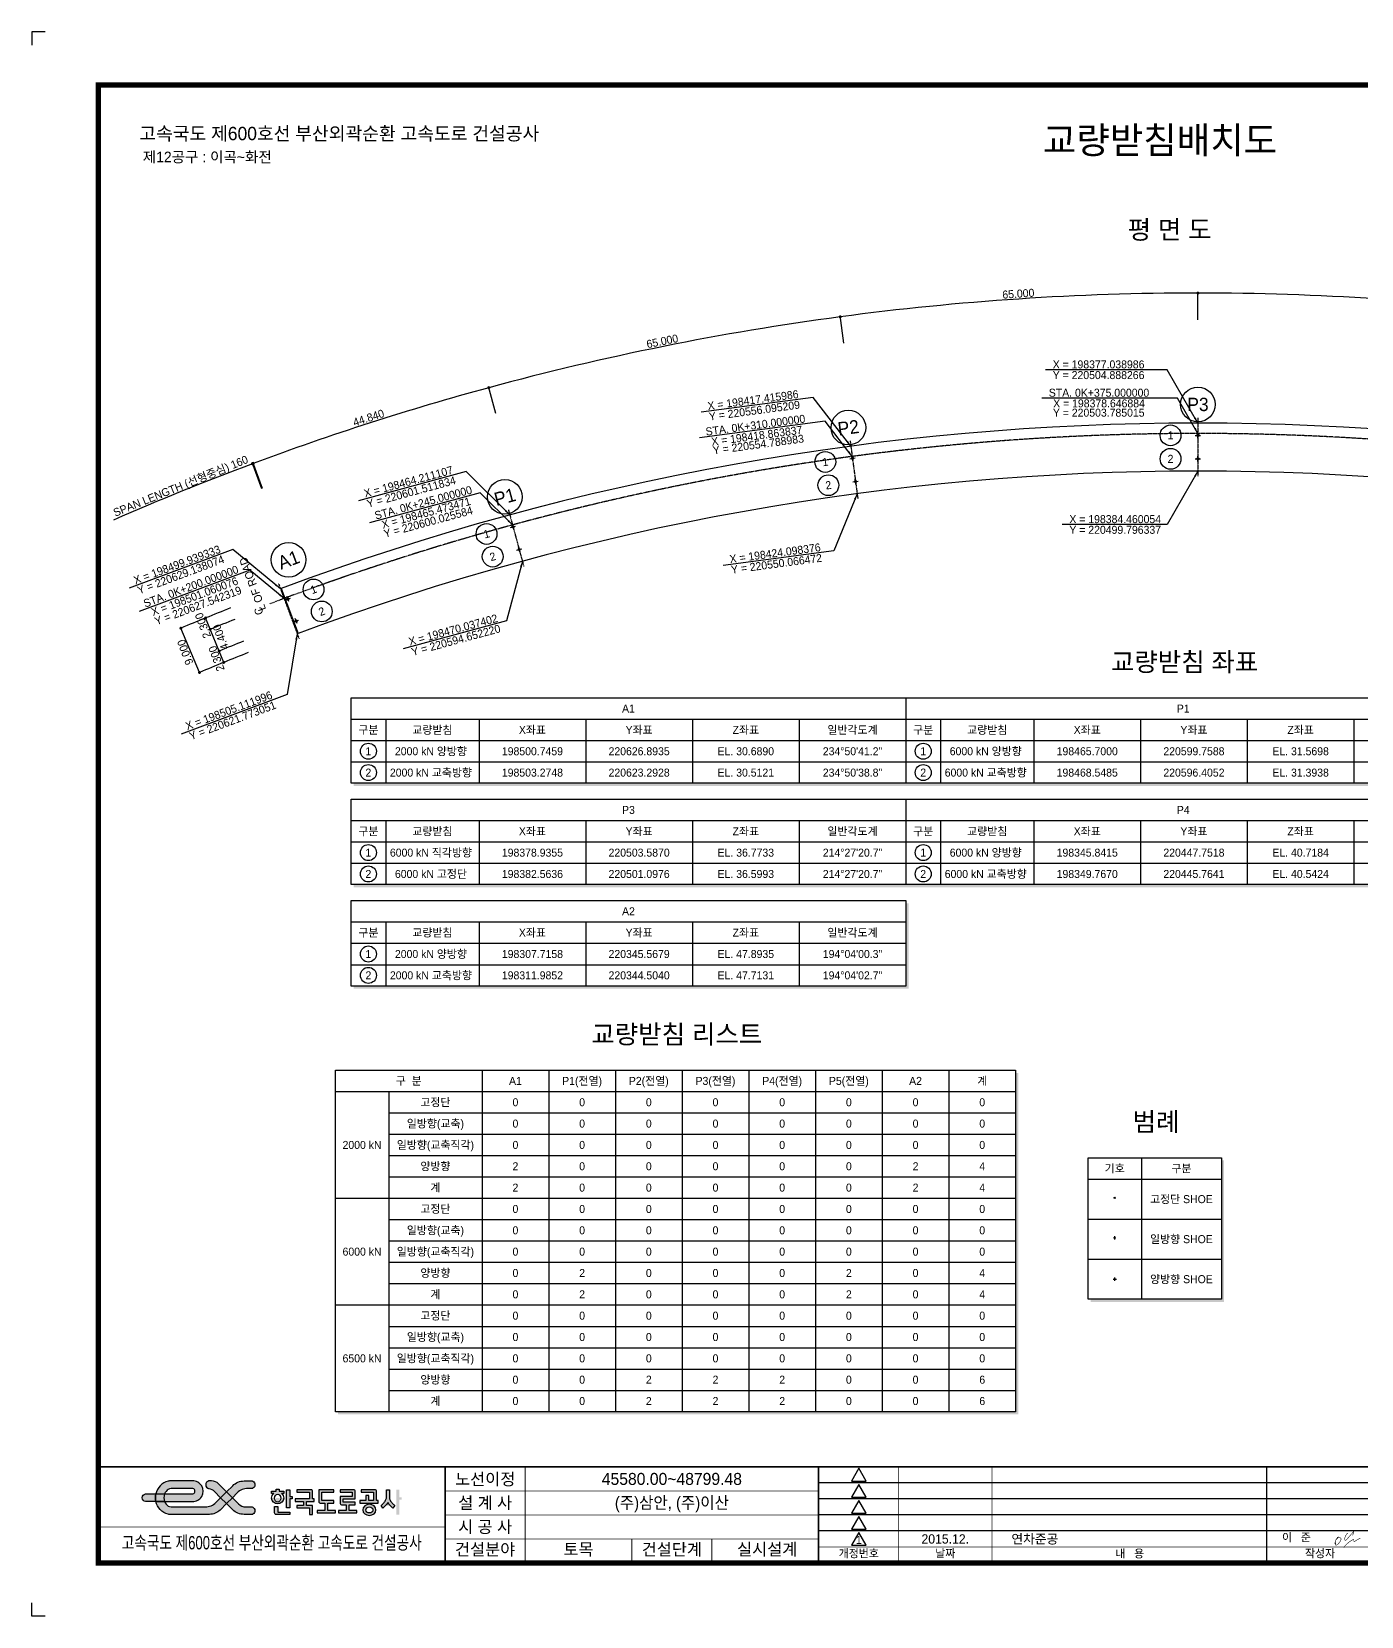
# Model space of a CAD drawing. Header units: feet. Extents: x 0 to 510288, y 0 to 371336.
# Drawn here: x 89788 to 339026, y 74336 to 371336 of the extents above; entities that cross this region are included whole.
import ezdxf
from ezdxf.enums import TextEntityAlignment as Align

# ---------------------------------------------------------------- set-up
doc = ezdxf.new("R2010")
doc.units = ezdxf.units.FT
doc.header["$LTSCALE"] = 100
doc.header["$MEASUREMENT"] = 0
for name, pattern in [('A-CENTR01', [2, 1.25, -0.25, 0.25, -0.25]), ('A-DASHD01', [0.75, 0.5, -0.25]), ('CENTER', [2, 1.25, -0.25, 0.25, -0.25])]:
    doc.linetypes.add(name, pattern=pattern)
doc.layers.get('0').update_dxf_attribs({"linetype": 'CONTINUOUS'})
for name, color, linetype in [('CS-CNTL', 1, 'A-CENTR01'), ('CS-CONC-MAJR', 4, 'CONTINUOUS'), ('CS-DIML', 1, 'CONTINUOUS'), ('CS-DIMT', 3, 'CONTINUOUS'), ('CS-LEAL', 1, 'CONTINUOUS'), ('CS-LEAT', 3, 'CONTINUOUS'), ('CS-SYMB', 3, 'CONTINUOUS'), ('CS-TABL-LIN1', 4, 'CONTINUOUS'), ('CS-TABL-LIN2', 1, 'CONTINUOUS'), ('CS-TABL-TEX1', 6, 'CONTINUOUS'), ('CS-TABL-TEX2', 3, 'CONTINUOUS'), ('CX-BORD-LIN1', 4, 'CONTINUOUS'), ('CX-BORD-LIN2', 3, 'CONTINUOUS'), ('CX-BORD-TEX2', 7, 'CONTINUOUS'), ('CX-BORD-TEX3', 6, 'CONTINUOUS'), ('CX-MISC', 2, 'CONTINUOUS'), ('CZ-LIN3', 1, 'CONTINUOUS'), ('CZ-TEX1', 6, 'CONTINUOUS'), ('CZ-TEX2', 3, 'CONTINUOUS')]:
    doc.layers.add(name, color=color, linetype=linetype)
doc.styles.add('A_STANDARD', font='')
doc.styles.add('TB_TEXT', font='')
doc.styles.add('TB_WBTXT', font='')
doc.styles.add('TB_WMTXT', font='')
doc.styles.get('A_STANDARD').set_extended_font_data('Dotum')
doc.styles.get('TB_TEXT').set_extended_font_data('Dotum')
doc.styles.get('TB_WBTXT').set_extended_font_data('Dotum')
doc.styles.get('TB_WMTXT').set_extended_font_data('Dotum')

# ---------------------------------------------------------------- blocks, each defined once
blk = doc.blocks.new('CXGLOGO-EX흑백')
h = blk.add_hatch(color=256)
h.paths.add_polyline_path([(12.63, 2.93), (13.94, 2.93, 0.130785), (14.2, 3, 0.568608), (14.23, 5.18, 0.139223), (13.96, 5.26), (11.43, 5.26, 0.198912), (7.89, 3.79), (5.96, 1.87), (7.79, 0.04), (9.3, 1.55, -0.198912)])
h.paths.add_polyline_path([(5.96, -1.79), (4.13, 0.04), (2.64, -1.46, -0.198912), (-0.68, -2.83), (-11.36, -2.83, -0.149968), (-12.24, -2.56, -0.149163), (-13.39, -1.14), (-16.1, -1.14, 0.278403), (-12.27, -5.13, 0.065939), (-11.87, -5.18), (0.62, -5.18, 0.198912), (3.94, -3.81)])
h.paths.add_polyline_path([(-16.1, 1.21), (-19.37, 1.21, 0.888889), (-19.37, -1.14), (-16.1, -1.14, -0.111111)])
h.paths.add_polyline_path([(-11.36, 2.91), (-4.68, 2.91, -0.057559), (-4.56, 2.9, -0.792918), (-4.56, 1.23, -0.057559), (-4.68, 1.21), (-13.39, 1.21, 0.193915), (-13.39, -1.14), (-4.74, -1.14, 1.071754), (-4.74, 5.26), (-11.87, 5.26, 0.065939), (-12.27, 5.21, 0.278403), (-16.1, 1.21), (-13.39, 1.21, -0.149163), (-12.24, 2.64, -0.149968)])
h = blk.add_hatch(color=256)
h.paths.add_polyline_path([(3.49, 4.34, 0.198912), (1.27, 5.26), (0.48, 5.26, 0.833808), (0.38, 2.93, -0.177326), (2.18, 1.99), (4.13, 0.04), (5.96, 1.87)])
h.paths.add_polyline_path([(9.74, -1.92), (7.79, 0.04), (5.96, -1.79), (7.89, -3.71, 0.198912), (11.43, -5.18), (13.94, -5.18, 0.129219), (14.2, -5.12, 0.604319), (14.13, -2.89, 0.11379), (13.9, -2.83), (11.96, -2.83, -0.198912)])
h = blk.add_hatch(color=256)
h.paths.add_polyline_path([(5.96, 1.87), (4.13, 0.04), (5.96, -1.79), (7.79, 0.04)])
h.paths.add_polyline_path([(-13.39, 1.21), (-16.1, 1.21, 0.111111), (-16.1, -1.14), (-13.39, -1.14, -0.193915)])
h = blk.add_hatch(color=256)
edge = h.paths.add_edge_path()
edge.add_line((55.91, 2.5), (56.86, 2.5))
edge.add_line((56.86, 2.5), (56.86, 0.09))
edge.add_arc((58.53, 0.09), 1.68, 180, 195.4084)
edge.add_arc((58.47, 0.08), 1.62, 195.4084, 211.407)
edge.add_arc((62.73, 2.67), 6.6, 211.407, 220.8846)
edge.add_arc((62.66, 2.61), 6.51, 220.8846, 230.4986)
edge.add_line((58.52, -2.41), (57.95, -3.23))
edge.add_arc((62.64, 2.48), 7.39, 221.3708, 230.5683, ccw=False)
edge.add_arc((62.86, 2.67), 7.69, 212.5284, 221.3728, ccw=False)
edge.add_arc((49.9, 2.67), 7.69, 318.6272, 327.4716, ccw=False)
edge.add_arc((50.12, 2.48), 7.39, 309.4317, 318.6292, ccw=False)
edge.add_line((54.82, -3.23), (54.24, -2.41))
edge.add_arc((50.17, 2.55), 6.42, 309.4355, 319.1813)
edge.add_arc((49.96, 2.73), 6.69, 319.1787, 328.5297)
edge.add_arc((54.29, 0.07), 1.61, 328.5765, 344.6082)
edge.add_arc((54.23, 0.09), 1.67, 344.5729, 360.0187)
edge.add_line((55.91, 0.09), (55.91, 2.5))
edge = h.paths.add_edge_path()
edge.add_arc((22.07, -0.1), 1.77, 0.3447, 51.8065, ccw=False)
edge.add_arc((21.99, -0.04), 1.86, 268.639, 358.4888, ccw=False)
edge.add_arc((21.9, -0.04), 1.86, 181.4953, 271.3769, ccw=False)
edge.add_arc((21.82, -0.1), 1.77, 128.1945, 179.6543, ccw=False)
edge.add_line((20.72, 1.3), (20.04, 1.3))
edge.add_line((20.04, 1.3), (20.04, 2.11))
edge.add_line((20.04, 2.11), (21.47, 2.11))
edge.add_line((21.47, 2.11), (21.47, 2.75))
edge.add_line((21.47, 2.75), (22.42, 2.75))
edge.add_line((22.42, 2.75), (22.42, 2.11))
edge.add_line((22.42, 2.11), (23.84, 2.11))
edge.add_line((23.84, 2.11), (23.84, 1.3))
edge.add_line((23.84, 1.3), (23.17, 1.3))
h.paths.add_polyline_path([(60.66, 0.17), (60.66, -0.6), (59.94, -0.6), (59.94, -5.25), (58.99, -5.25), (58.99, 2.5), (59.94, 2.5), (59.94, 0.17)])
edge = h.paths.add_edge_path()
edge.add_line((48.07, 2.5), (48.07, 1.72))
edge.add_line((48.07, 1.72), (51.87, 1.72))
edge.add_line((51.87, 1.72), (51.87, -0.86))
edge.add_line((51.87, -0.86), (50.44, -0.86))
edge.add_line((50.44, -0.86), (50.44, 0.69))
edge.add_line((50.44, 0.69), (49.49, 0.69))
edge.add_line((49.49, 0.69), (49.49, -0.86))
edge.add_line((49.49, -0.86), (47.59, -0.86))
edge.add_line((47.59, -0.86), (47.59, -1.63))
edge.add_line((47.59, -1.63), (53.29, -1.63))
edge.add_line((53.29, -1.63), (53.29, -0.86))
edge.add_line((53.29, -0.86), (52.82, -0.86))
edge.add_line((52.82, -0.86), (52.82, 1.98))
edge.add_arc((52.27, 1.98), 0.549, 360, 400.6008)
edge.add_arc((52.34, 2.04), 0.455, 40.6008, 89.6611)
edge.add_line((52.34, 2.5), (48.07, 2.5))
edge = h.paths.add_edge_path()
edge.add_line((41.42, 2.5), (41.42, 1.72))
edge.add_line((41.42, 1.72), (45.22, 1.72))
edge.add_line((45.22, 1.72), (45.22, 0.43))
edge.add_line((45.22, 0.43), (41.42, 0.43))
edge.add_line((41.42, 0.43), (41.42, -1.63))
edge.add_arc((41.97, -1.63), 0.549, 180, 220.6008)
edge.add_arc((41.9, -1.7), 0.455, 220.6008, 269.6611)
edge.add_line((41.89, -2.15), (43.32, -2.15))
edge.add_line((43.32, -2.15), (43.32, -3.96))
edge.add_line((43.32, -3.96), (40.94, -3.96))
edge.add_line((40.94, -3.96), (40.94, -4.73))
edge.add_line((40.94, -4.73), (46.64, -4.73))
edge.add_line((46.64, -4.73), (46.64, -3.96))
edge.add_line((46.64, -3.96), (44.27, -3.96))
edge.add_line((44.27, -3.96), (44.27, -2.15))
edge.add_line((44.27, -2.15), (46.17, -2.15))
edge.add_line((46.17, -2.15), (46.17, -1.38))
edge.add_line((46.17, -1.38), (42.37, -1.38))
edge.add_line((42.37, -1.38), (42.37, -0.34))
edge.add_line((42.37, -0.34), (46.17, -0.34))
edge.add_line((46.17, -0.34), (46.17, 1.98))
edge.add_arc((45.62, 1.98), 0.549, 360, 400.6008)
edge.add_arc((45.69, 2.04), 0.455, 40.6008, 89.6611)
edge.add_line((45.69, 2.5), (41.42, 2.5))
edge = h.paths.add_edge_path()
edge.add_line((39.52, 2.5), (34.77, 2.5))
edge.add_line((34.77, 2.5), (34.77, -1.12))
edge.add_arc((35.32, -1.12), 0.549, 180, 220.6008)
edge.add_arc((35.25, -1.18), 0.455, 220.6008, 269.6611)
edge.add_line((35.24, -1.63), (36.67, -1.63))
edge.add_line((36.67, -1.63), (36.67, -3.96))
edge.add_line((36.67, -3.96), (34.29, -3.96))
edge.add_line((34.29, -3.96), (34.29, -4.73))
edge.add_line((34.29, -4.73), (39.99, -4.73))
edge.add_line((39.99, -4.73), (39.99, -3.96))
edge.add_line((39.99, -3.96), (37.62, -3.96))
edge.add_line((37.62, -3.96), (37.62, -1.63))
edge.add_line((37.62, -1.63), (39.52, -1.63))
edge.add_line((39.52, -1.63), (39.52, -0.86))
edge.add_line((39.52, -0.86), (35.72, -0.86))
edge.add_line((35.72, -0.86), (35.72, 1.72))
edge.add_line((35.72, 1.72), (39.52, 1.72))
edge.add_line((39.52, 1.72), (39.52, 2.5))
edge = h.paths.add_edge_path()
edge.add_line((31.92, -5.25), (32.87, -5.25))
edge.add_line((32.87, -5.25), (32.87, -2.41))
edge.add_line((32.87, -2.41), (30.97, -2.41))
edge.add_line((30.97, -2.41), (30.97, -1.12))
edge.add_line((30.97, -1.12), (33.34, -1.12))
edge.add_line((33.34, -1.12), (33.34, -0.34))
edge.add_line((33.34, -0.34), (32.87, -0.34))
edge.add_line((32.87, -0.34), (32.87, 1.98))
edge.add_arc((32.32, 1.98), 0.549, 360, 400.6008)
edge.add_arc((32.39, 2.04), 0.455, 40.6008, 89.6611)
edge.add_line((32.39, 2.5), (27.88, 2.5))
edge.add_line((27.88, 2.5), (27.88, 1.72))
edge.add_line((27.88, 1.72), (31.92, 1.72))
edge.add_line((31.92, 1.72), (31.92, -0.34))
edge.add_line((31.92, -0.34), (27.41, -0.34))
edge.add_line((27.41, -0.34), (27.41, -1.12))
edge.add_line((27.41, -1.12), (30.02, -1.12))
edge.add_line((30.02, -1.12), (30.02, -2.41))
edge.add_line((30.02, -2.41), (27.88, -2.41))
edge.add_line((27.88, -2.41), (27.88, -3.18))
edge.add_line((27.88, -3.18), (31.92, -3.18))
edge.add_line((31.92, -3.18), (31.92, -5.25))
edge = h.paths.add_edge_path()
edge.add_line((25.74, -5.25), (21.47, -5.25))
edge.add_arc((21.47, -4.8), 0.449, 220.2619, 270, ccw=False)
edge.add_arc((21.55, -4.73), 0.558, 180.3389, 220.2619, ccw=False)
edge.add_arc((195.56, -3.7), 174.57, 179.6611, 180.3389, ccw=False)
edge.add_line((20.99, -2.67), (21.94, -2.67))
edge.add_line((21.94, -2.67), (21.94, -4.47))
edge.add_line((21.94, -4.47), (25.74, -4.47))
edge.add_line((25.74, -4.47), (25.74, -5.25))
edge = h.paths.add_edge_path(flags=16)
edge.add_ellipse((50.6, -3.77), major_axis=(-1.11, 0), ratio=0.86651, start_angle=0, end_angle=360)
edge = h.paths.add_edge_path()
edge.add_ellipse((50.6, -3.77), major_axis=(2.06, 0), ratio=0.842916, start_angle=0, end_angle=360, ccw=False)
h.paths.add_polyline_path([(26.46, 0.43), (26.46, -0.34), (25.74, -0.34), (25.74, -3.18), (24.67, -3.18), (24.67, 2.5), (25.74, 2.5), (25.74, 0.43)])
edge = h.paths.add_edge_path(flags=16)
edge.add_ellipse((21.94, -0.09), major_axis=(0, 1.22), ratio=0.776497, start_angle=0, end_angle=360, ccw=False)
for points in [[(-11.36, 2.91, 0.149968), (-12.24, 2.64, 0.149163), (-13.39, 1.21, 0.193915), (-13.39, -1.14), (-4.74, -1.14, 1.071754), (-4.74, 5.26), (-11.87, 5.26, 0.065939), (-12.27, 5.21, 0.278403), (-16.1, 1.21), (-13.39, 1.21), (-4.68, 1.21, 0.057559), (-4.56, 1.23, 0.792918), (-4.56, 2.9, 0.057559), (-4.68, 2.91), (-11.36, 2.91)], [(0.38, 2.93, -0.177326), (2.18, 1.99), (4.13, 0.04), (5.96, 1.87), (3.49, 4.34, 0.198912), (1.27, 5.26), (0.48, 5.26, 0.87142), (0.48, 2.91)], [(23.17, 1.3, -0.228396), (23.84, -0.09, -0.413446), (21.94, -1.89, -0.413609), (20.04, -0.09, -0.228387), (20.72, 1.3), (20.04, 1.3), (20.04, 2.11), (21.47, 2.11), (21.47, 2.75), (22.42, 2.75), (22.42, 2.11), (23.84, 2.11), (23.84, 1.3), (23.17, 1.3)], [(31.92, -5.25), (32.87, -5.25), (32.87, -2.41), (30.97, -2.41), (30.97, -1.12), (33.34, -1.12), (33.34, -0.34), (32.87, -0.34), (32.87, 1.98, 0.179031), (32.74, 2.34, 0.217397), (32.39, 2.5), (27.88, 2.5), (27.88, 1.72), (31.92, 1.72), (31.92, -0.34), (27.41, -0.34), (27.41, -1.12), (30.02, -1.12), (30.02, -2.41), (27.88, -2.41), (27.88, -3.18), (31.92, -3.18), (31.92, -5.25)], [(39.52, 2.5), (34.77, 2.5), (34.77, -1.12, 0.179031), (34.9, -1.48, 0.217397), (35.24, -1.63), (36.67, -1.63), (36.67, -3.96), (34.29, -3.96), (34.29, -4.73), (39.99, -4.73), (39.99, -3.96), (37.62, -3.96), (37.62, -1.63), (39.52, -1.63), (39.52, -0.86), (35.72, -0.86), (35.72, 1.72), (39.52, 1.72), (39.52, 2.5)], [(41.42, 2.5), (41.42, 1.72), (45.22, 1.72), (45.22, 0.43), (41.42, 0.43), (41.42, -1.63, 0.179031), (41.55, -1.99, 0.217397), (41.89, -2.15), (43.32, -2.15), (43.32, -3.96), (40.94, -3.96), (40.94, -4.73), (46.64, -4.73), (46.64, -3.96), (44.27, -3.96), (44.27, -2.15), (46.17, -2.15), (46.17, -1.38), (42.37, -1.38), (42.37, -0.34), (46.17, -0.34), (46.17, 1.98, 0.179031), (46.04, 2.34, 0.217397), (45.69, 2.5), (41.42, 2.5)], [(48.07, 2.5), (48.07, 1.72), (51.87, 1.72), (51.87, -0.86), (50.44, -0.86), (50.44, 0.69), (49.49, 0.69), (49.49, -0.86), (47.59, -0.86), (47.59, -1.63), (53.29, -1.63), (53.29, -0.86), (52.82, -0.86), (52.82, 1.98, 0.179031), (52.69, 2.34, 0.217397), (52.34, 2.5), (48.07, 2.5)], [(55.91, 2.5), (56.86, 2.5), (56.86, 0.09, 0.067333), (56.92, -0.35, 0.069921), (57.09, -0.77, 0.041378), (57.74, -1.65, 0.041974), (58.52, -2.41), (57.95, -3.23, -0.040153), (57.09, -2.41, -0.03861), (56.38, -1.46, -0.03861), (55.67, -2.41, -0.040153), (54.82, -3.23), (54.24, -2.41, 0.042549), (55.02, -1.65, 0.040824), (55.67, -0.77, 0.070066), (55.85, -0.35, 0.067497), (55.91, 0.09), (55.91, 2.5)], [(25.74, -5.25), (21.47, -5.25, -0.220496), (21.13, -5.09, -0.175981), (20.99, -4.73, -0.002958), (20.99, -2.67), (21.94, -2.67), (21.94, -4.47), (25.74, -4.47), (25.74, -5.25)]]:
    blk.add_lwpolyline(points, format="xyb")
for points in [[(14.2, 3, -0.130785), (13.94, 2.93), (12.63, 2.93, 0.198912), (9.3, 1.55), (7.79, 0.04), (5.96, 1.87), (7.89, 3.79, -0.198912), (11.43, 5.26), (13.96, 5.26, -0.139223), (14.23, 5.18, -0.568608)], [(-19.37, -1.14, -0.888889), (-19.37, 1.21), (-16.1, 1.21, 0.111111), (-16.1, -1.14)], [(-16.1, 1.21), (-13.39, 1.21, 0.193915), (-13.39, -1.14), (-16.1, -1.14, -0.111111)], [(5.96, -1.79), (3.94, -3.81, -0.198912), (0.62, -5.18), (-11.87, -5.18, -0.065939), (-12.27, -5.13, -0.278403), (-16.1, -1.14), (-13.39, -1.14, 0.149163), (-12.24, -2.56, 0.149968), (-11.36, -2.83), (-0.68, -2.83, 0.198912), (2.64, -1.46), (4.13, 0.04)], [(7.79, 0.04), (9.74, -1.92, 0.198912), (11.96, -2.83), (13.9, -2.83, -0.11379), (14.13, -2.89, -0.604319), (14.2, -5.12, -0.129219), (13.94, -5.18), (11.43, -5.18, -0.198912), (7.89, -3.71), (5.96, -1.79)]]:
    blk.add_lwpolyline(points, format="xyb", close=True)
blk.add_lwpolyline([(5.96, 1.87), (7.79, 0.04), (5.96, -1.79), (4.13, 0.04), (5.96, 1.87)])
blk.add_lwpolyline([(26.46, 0.43), (26.46, -0.34), (25.74, -0.34), (25.74, -3.18), (24.67, -3.18), (24.67, 2.5), (25.74, 2.5), (25.74, 0.43)], close=True)
at = {"extrusion": (0, 0, -1)}
blk.add_ellipse((21.94, -0.09), major_axis=(0, 1.22), ratio=0.776497, start_param=3.141593, end_param=9.424778, dxfattribs=at)
blk.add_ellipse((50.6, -3.77), major_axis=(2.06, 0), ratio=0.842916, dxfattribs=at)
blk.add_ellipse((50.6, -3.77), major_axis=(-1.11, 0), ratio=0.86651)
blk = doc.blocks.new('CXBLKA1-KHCA')
at = {"layer": 'CX-BORD-LIN1', "const_width": 2}
blk.add_lwpolyline([(796, 0), (0, 0), (0, 554), (796, 554)], close=True, dxfattribs=at)
at = {"layer": 'CX-BORD-LIN1'}
for points, const_width in [([(796, 36), (0, 36)], 0.6), ([(130, 0), (130, 36)], 0.6), ([(160, 0), (160, 36)], 0.3), ([(270, 0), (270, 36)], 0.6), ([(300, 0), (300, 36)], 0.3), ([(335, 0), (335, 36)], 0.3), ([(558, 6), (270, 6)], 0.2)]:
    blk.add_lwpolyline(points, dxfattribs=dict(at, const_width=const_width))
blk.add_lwpolyline([(438, 0), (438, 36)], dxfattribs=at)
for points in [[(285.08, 35.47), (282.34, 30.71), (287.83, 30.71)], [(285.08, 29.47), (282.34, 24.71), (287.83, 24.71)], [(285.08, 23.47), (282.34, 18.71), (287.83, 18.71)], [(285.08, 17.47), (282.34, 12.71), (287.83, 12.71)], [(285.08, 11.47), (282.34, 6.71), (287.83, 6.71)]]:
    blk.add_lwpolyline(points, close=True, dxfattribs=at)
at = {"layer": 'CX-BORD-LIN2'}
blk.add_line((558, 30), (270, 30), dxfattribs=at)
at = {"layer": 'CX-BORD-LIN2', "const_width": 0.3}
for points in [[(270, 27), (130, 27)], [(270, 18), (130, 18)], [(130, 13.5), (0, 13.5)], [(270, 9), (130, 9)], [(200, 0), (200, 9)], [(230, 0), (230, 9)]]:
    blk.add_lwpolyline(points, dxfattribs=at)
at = {"layer": 'CX-BORD-LIN2'}
for points in [[(558, 24), (270, 24)], [(558, 18), (270, 18)], [(558, 12), (270, 12)]]:
    blk.add_lwpolyline(points, dxfattribs=at)
at = {"layer": 'CX-MISC'}
for points in [[(-20, 574), (-25, 574), (-25, 569)], [(-20, -20), (-25, -20), (-25, -15)]]:
    blk.add_lwpolyline(points, dxfattribs=at)
at = {"layer": 'CX-MISC', "xscale": 1.2, "yscale": 1.2}
blk.add_blockref('CXGLOGO-EX흑백', (40.89, 24.42), dxfattribs=at)
at = {"layer": 'CX-BORD-LIN1', "style": 'TB_TEXT'}
for tag, height, p in [('TR_RNUM5', 3, (285.11, 32.64)), ('TR_RDAT5', 3.5, (317.5, 33)), ('TR_DGN5', 3.5, (451.12, 33)), ('TR_CHK5', 3.5, (491.12, 33)), ('TR_APP5', 3.5, (531.12, 33)), ('TR_RNUM4', 3, (285.11, 26.64)), ('TR_RDAT4', 3.5, (317.5, 27)), ('TR_DGN4', 3.5, (451.12, 27)), ('TR_CHK4', 3.5, (491.12, 27)), ('TR_APP4', 3.5, (531.12, 27)), ('TR_RNUM3', 3, (285.11, 20.64)), ('TR_RDAT3', 3.5, (317.5, 21)), ('TR_DGN3', 3.5, (451.12, 21)), ('TR_CHK3', 3.5, (491.12, 21)), ('TR_APP3', 3.5, (531.12, 21)), ('TR_RNUM2', 3, (285.11, 14.64)), ('TR_RDAT2', 3.5, (317.5, 15)), ('TR_DGN2', 3.5, (451.12, 15)), ('TR_CHK2', 3.5, (491.12, 15)), ('TR_APP2', 3.5, (531.12, 15)), ('TR_RNUM1', 3, (285.11, 8.64)), ('TR_RDAT1', 3.5, (317.5, 9)), ('TR_DGN1', 3.5, (451.12, 9)), ('TR_CHK1', 3.5, (491.12, 9)), ('TR_APP1', 3.5, (531.12, 9))]:
    blk.add_attdef(tag, text='', height=height, dxfattribs=at).set_placement(p, align=Align.MIDDLE_CENTER)
for tag, p in [('TR_RCON5', (342.3, 33)), ('TR_RCON4', (342.3, 27)), ('TR_RCON3', (342.3, 21)), ('TR_RCON2', (342.3, 15)), ('TR_RCON1', (342.3, 9))]:
    blk.add_attdef(tag, text='', height=3.5, dxfattribs=at).set_placement(p, align=Align.MIDDLE_LEFT)
at = {"layer": 'CX-BORD-LIN2', "style": 'TB_TEXT'}
blk.add_attdef('TD_VERSION', text='', height=3, rotation=90, dxfattribs=at).set_placement((800.5, 48.01), align=Align.MIDDLE_CENTER)
at = {"layer": 'CX-BORD-TEX2', "style": 'TB_WMTXT'}
for tag, height, p in [('TB_CNAME', 5, (15.34, 531.83)), ('TB_CSCOP', 4, (16.63, 523.83))]:
    blk.add_attdef(tag, text='', height=height, dxfattribs=at).set_placement(p, align=Align.BOTTOM_LEFT)
at = {"layer": 'CX-BORD-TEX2', "style": 'TB_WBTXT'}
for tag, height, p in [('TB_MTITIL', 10, (398, 533.33)), ('TB_STITL', 7, (398, 518.33))]:
    blk.add_attdef(tag, text='', height=height, dxfattribs=at).set_placement(p, align=Align.MIDDLE_CENTER)
at = {"layer": 'CX-BORD-TEX3', "style": 'TB_TEXT'}
for s, height, p in [('노선이정', 4.5, (145.03, 31.46)), ('설 계 사', 4.5, (145, 22.59)), ('시 공 사', 4.5, (145, 13.59)), ('건설분야', 4.5, (145, 5.13)), ('건설단계', 4.5, (215, 5.13)), ('개정번호', 3, (285.08, 3.66)), ('날짜', 3, (317.5, 3.66)), ('내   용', 3, (386.64, 3.58)), ('작성자', 3, (458, 3.66))]:
    blk.add_text(s, height=height, dxfattribs=at).set_placement(p, align=Align.MIDDLE)
for tag, height, p in [('TD_LNDST', 4.5, (215, 31.5)), ('TD_DSECT', 4.5, (605.5, 31.5)), ('TD_DDIST', 4.5, (654.5, 31.5)), ('TD_DNAME_TOP', 4.5, (755, 27.96)), ('TD_CSECT', 4.5, (605.5, 22.5)), ('TD_CDIST', 4.5, (654.5, 22.5)), ('TD_DNAME_MAIN', 4.5, (755, 21.47)), ('TD_CCOMP', 4.5, (215, 13.59)), ('TD_HSCAL', 4.5, (620.88, 13.75)), ('TD_VSCAL', 4.5, (656.86, 13.75)), ('TD_DNAME_BOT', 3, (755, 15.25)), ('TD_FIELD', 4.5, (180, 5.13)), ('TD_CSTEP', 4.5, (250.74, 5.13)), ('TD_DWGCODE', 4.5, (637, 4.79)), ('TD_DWGNO', 4.5, (755, 5))]:
    blk.add_attdef(tag, text='', height=height, dxfattribs=at).set_placement(p, align=Align.MIDDLE_CENTER)
for tag, height, width, p in [('TD_DCOMP', 4.5, 0.95, (215, 22.59)), ('TD_CNAME', 5, 0.78, (65, 7.6))]:
    blk.add_attdef(tag, text='', height=height, dxfattribs=dict(at, width=width)).set_placement(p, align=Align.MIDDLE_CENTER)
blk = doc.blocks.new('CS-SYMB')
at = {"layer": 'CX-MISC', "const_width": 20}
for points in [[(51, 2422), (31, 2419), (7, 2392), (-27, 2339), (-55, 2279), (-68, 2217), (-64, 2177), (-54, 2160), (-25, 2154), (-2, 2175), (265, 2484), (272, 2483), (232, 2342)], [(-294, 2288), (-333, 2266), (-363, 2234), (-386, 2193), (-397, 2171), (-414, 2122), (-430, 2067), (-430, 2026), (-422, 1997), (-407, 1978), (-380, 1975), (-349, 1986), (-317, 2013), (-297, 2038), (-271, 2068), (-241, 2108), (-222, 2137), (-206, 2175), (-203, 2195), (-209, 2222), (-241, 2256), (-273, 2265), (-303, 2262), (-326, 2248), (-369, 2205), (-397, 2171), (-414, 2098), (-414, 2056), (-403, 2033), (-392, 2024)], [(-103, 1877), (-50, 1955), (26, 2031), (105, 2098), (205, 2163), (251, 2181), (269, 2181), (275, 2168), (275, 2135), (280, 2118), (292, 2113), (310, 2118), (356, 2147), (434, 2194), (520, 2237)]]:
    blk.add_lwpolyline(points, dxfattribs=at)

msp = doc.modelspace()

# ---------------------------------------------------------------- linework, layer by layer
at = {"layer": 'CS-CNTL'}
for p, q in [((308403, 298977), (308403, 287977)), ((243203, 294646), (244658, 283743)), ((179149, 281730), (182033, 271114))]:
    msp.add_line(p, q, dxfattribs=at)
at = {"layer": 'CS-CNTL', "linetype": 'A-DASHD01'}
msp.add_line((136068, 267871), (139914, 257565), dxfattribs=at)
at = {"layer": 'CS-CNTL', "linetype": 'CENTER'}
msp.add_arc((308403, -193973), 490000, 69.20514, 110.79486, dxfattribs=at)
at = {"layer": 'CS-CONC-MAJR'}
msp.add_line((136568, 266990), (139714, 258558), dxfattribs=at)
for radius, start, end in [(491950, 69.55586, 110.44414), (482950, 69.5562, 110.4438)]:
    msp.add_arc((308403, -193973), radius, start, end, dxfattribs=at)
at = {"layer": 'CS-DIML'}
for p, q in [((308403, 317346), (308403, 322596)), ((242013, 312936), (241318, 318140)), ((176789, 299784), (175413, 304850)), ((132922, 285672), (131086, 290591)), ((133075, 285730), (131241, 290649)), ((123261, 259325), (122391, 261455)), ((121241, 251236), (117753, 259533)), ((124924, 255252), (123261, 259325)), ((125794, 253123), (124924, 255252))]:
    msp.add_line(p, q, dxfattribs=at)
at = {"layer": 'CS-DIML', "const_width": 275}
for points in [[(308289, 322424, 1), (308516, 322268, 1)], [(308289, 322424, 1), (308516, 322268, 1)], [(241238, 317970, 1), (241465, 317814, 1)], [(241238, 317970, 1), (241465, 317814, 1)], [(175365, 304687, 1), (175591, 304531, 1)], [(175365, 304687, 1), (175591, 304531, 1)], [(131060, 290435, 1), (131287, 290279, 1)], [(131215, 290493, 1), (131442, 290337, 1)], [(131215, 290493, 1), (131442, 290337, 1)], [(122278, 261532, 1), (122504, 261377, 1)], [(117640, 259611, 1), (117867, 259455, 1)], [(123147, 259403, 1), (123374, 259247, 1)], [(123147, 259403, 1), (123374, 259247, 1)], [(124811, 255330, 1), (125038, 255174, 1)], [(124811, 255330, 1), (125038, 255174, 1)], [(125681, 253200, 1), (125907, 253045, 1)], [(121128, 251314, 1), (121355, 251158, 1)]]:
    msp.add_lwpolyline(points, format="xyb", close=True, dxfattribs=at)
at = {"layer": 'CS-DIML'}
for centre, radius, start, end in [((308403, -184604), 506950, 90, 97.60046), ((308403, -184604), 506950, 82.39954, 90), ((308403, -184604), 506950, 97.60046, 105.20092), ((308403, -184604), 506950, 105.20092, 110.44407), ((308403, -184604), 506950, 110.46278, 113.63809), ((308403, -184604), 506950, 110.44407, 110.46278), ((308403, -193973), 491950, 112.21673, 112.80138), ((308403, -193973), 491950, 111.63208, 112.21673), ((308403, -193973), 489650, 111.63208, 112.21673), ((308403, -193973), 485250, 111.63208, 112.21673), ((308403, -193973), 482950, 112.21673, 112.80138), ((308403, -193973), 482950, 111.63208, 112.21673)]:
    msp.add_arc(centre, radius, start, end, dxfattribs=at)
at = {"layer": 'CS-LEAL'}
for p, q in [((302629, 307977), (279839, 307977)), ((308403, 297977), (302629, 307977)), ((236290, 302803), (215276, 299999)), ((243335, 293655), (236290, 302803)), ((304567, 302670), (279134, 302670)), ((308403, 296027), (304567, 302670)), ((238505, 298329), (214946, 295186)), ((243593, 291722), (238505, 298329)), ((171218, 288901), (151077, 283428)), ((179411, 280765), (171218, 288901)), ((308403, 288977), (302629, 278977)), ((173832, 284931), (153103, 279299)), ((179922, 278883), (173832, 284931)), ((244526, 284734), (240126, 274058)), ((302629, 278977), (282954, 278977)), ((127512, 274285), (108062, 267027)), ((136418, 266934), (127512, 274285)), ((240126, 274058), (219415, 271294)), ((130664, 270419), (109933, 262684)), ((137099, 265108), (130664, 270419)), ((181771, 272079), (178822, 260916)), ((139564, 258502), (137651, 247115)), ((178822, 260916), (159452, 255653)), ((137651, 247115), (117777, 239699))]:
    msp.add_line(p, q, dxfattribs=at)
for centre in [(303265, 295677), (238547, 290695), (303265, 291277), (239129, 286334), (175056, 277198), (176210, 272952), (142625, 266796), (144164, 262673)]:
    msp.add_circle(centre, 1950, dxfattribs=at)
for points in [[(308403, 297977), (308011, 299021), (308403, 297977), (307694, 298838)], [(308403, 296027), (308011, 297071), (308403, 296027), (307694, 296888)], [(243335, 293655), (242809, 294638), (243335, 293655), (242519, 294414)], [(243593, 291722), (243067, 292705), (243593, 291722), (242777, 292482)], [(308403, 288977), (307694, 288116), (308403, 288977), (308011, 287932)], [(244526, 284734), (243937, 283787), (244526, 284734), (244276, 283647)], [(179411, 280765), (178760, 281670), (179411, 280765), (178501, 281410)], [(179922, 278883), (179271, 279788), (179922, 278883), (179013, 279528)], [(181771, 272079), (181313, 271063), (181771, 272079), (181667, 270969)], [(136418, 266934), (135686, 267776), (136418, 266934), (135453, 267493)], [(137099, 265108), (136368, 265949), (137099, 265108), (136134, 265666)], [(139564, 258502), (139201, 257448), (139564, 258502), (139563, 257387)]]:
    msp.add_solid(points, dxfattribs=at)
at = {"layer": 'CS-SYMB'}
for p, q in [((307903, 295677), (308903, 295677)), ((308403, 295177), (308403, 296177)), ((308403, 295177), (308403, 296177)), ((243144, 291309), (244135, 291441)), ((243706, 290879), (243573, 291871)), ((307903, 291277), (308903, 291277)), ((308403, 290777), (308403, 291777)), ((308403, 290777), (308403, 291777)), ((243726, 286947), (244717, 287080)), ((244288, 286518), (244155, 287509)), ((179532, 278414), (180497, 278676)), ((180145, 278063), (179883, 279028)), ((180685, 274168), (181650, 274430)), ((181299, 273816), (181037, 274782)), ((137343, 264825), (138281, 265174)), ((137986, 264531), (137638, 265468)), ((138882, 260703), (139819, 261051)), ((139524, 260408), (139176, 261346)), ((292806, 144973), (292806, 145573)), ((292506, 137523), (293106, 137523)), ((292806, 137223), (292806, 137823))]:
    msp.add_line(p, q, dxfattribs=at)
at = {"layer": 'CS-SYMB', "const_width": 120}
msp.add_lwpolyline([(292866, 152773, 1), (292746, 152773, 1)], format="xyb", close=True, dxfattribs=at)
at = {"layer": 'CS-SYMB'}
for centre, radius in [((308403, 295677), 200), ((308403, 295677), 200), ((243639, 291375), 200), ((308403, 291277), 200), ((308403, 291277), 200), ((308403, 291277), 200), ((244221, 287014), 200), ((244221, 287014), 200), ((180014, 278545), 200), ((181168, 274299), 200), ((181168, 274299), 200), ((137812, 264999), 200), ((139350, 260877), 200), ((139350, 260877), 200), ((292806, 152773), 120), ((292806, 145273), 120), ((292806, 137523), 120)]:
    msp.add_circle(centre, radius, dxfattribs=at)
for points in [[(307903, 295677), (308053, 295627), (307903, 295677), (308053, 295727)], [(308403, 296177), (308353, 296027), (308403, 296177), (308453, 296027)], [(308403, 295177), (308353, 295327), (308403, 295177), (308453, 295327)], [(308903, 295677), (308753, 295627), (308903, 295677), (308753, 295727)], [(243144, 291309), (243299, 291279), (243144, 291309), (243286, 291378)], [(243573, 291871), (243544, 291715), (243573, 291871), (243643, 291728)], [(244135, 291441), (243993, 291372), (244135, 291441), (243980, 291471)], [(307903, 291277), (308053, 291227), (307903, 291277), (308053, 291327)], [(308403, 291777), (308353, 291627), (308403, 291777), (308453, 291627)], [(308903, 291277), (308753, 291227), (308903, 291277), (308753, 291327)], [(243706, 290879), (243636, 291021), (243706, 290879), (243735, 291035)], [(308403, 290777), (308353, 290927), (308403, 290777), (308453, 290927)], [(243726, 286947), (243881, 286918), (243726, 286947), (243868, 287017)], [(244155, 287509), (244126, 287354), (244155, 287509), (244225, 287367)], [(244288, 286518), (244218, 286660), (244288, 286518), (244317, 286673)], [(244717, 287080), (244575, 287010), (244717, 287080), (244562, 287109)], [(179532, 278414), (179690, 278405), (179532, 278414), (179663, 278502)], [(179883, 279028), (179874, 278870), (179883, 279028), (179971, 278896)], [(180145, 278063), (180058, 278194), (180145, 278063), (180154, 278220)], [(180497, 278676), (180365, 278589), (180497, 278676), (180339, 278685)], [(180685, 274168), (180843, 274159), (180685, 274168), (180817, 274255)], [(181037, 274782), (181028, 274624), (181037, 274782), (181124, 274650)], [(181299, 273816), (181211, 273948), (181299, 273816), (181308, 273974)], [(181650, 274430), (181519, 274343), (181650, 274430), (181493, 274439)], [(137343, 264825), (137501, 264831), (137343, 264825), (137467, 264924)], [(137638, 265468), (137643, 265310), (137638, 265468), (137737, 265345)], [(137986, 264531), (137887, 264654), (137986, 264531), (137981, 264689)], [(138281, 265174), (138158, 265075), (138281, 265174), (138123, 265168)], [(138882, 260703), (139040, 260708), (138882, 260703), (139005, 260802)], [(139176, 261346), (139181, 261188), (139176, 261346), (139275, 261223)], [(139524, 260408), (139425, 260532), (139524, 260408), (139519, 260566)], [(139819, 261051), (139696, 260952), (139819, 261051), (139661, 261046)], [(292806, 145573), (292776, 145483), (292806, 145573), (292836, 145483)], [(292806, 144973), (292776, 145063), (292806, 144973), (292836, 145063)], [(292506, 137523), (292596, 137493), (292506, 137523), (292596, 137553)], [(292806, 137823), (292776, 137733), (292806, 137823), (292836, 137733)], [(292806, 137223), (292776, 137313), (292806, 137223), (292836, 137313)], [(293106, 137523), (293016, 137493), (293106, 137523), (293016, 137553)]]:
    msp.add_solid(points, dxfattribs=at)
at = {"layer": 'CS-TABL-LIN1'}
for points in [[(149652, 246470), (461652, 246470), (461652, 230470), (149652, 230470)], [(149652, 227470), (461652, 227470), (461652, 211470), (149652, 211470)], [(149652, 208470), (253652, 208470), (253652, 192470), (149652, 192470)], [(146716, 176684), (274216, 176684), (274216, 112684), (146716, 112684)], [(287806, 160273), (312806, 160273), (312806, 133773), (287806, 133773)]]:
    msp.add_lwpolyline(points, close=True, dxfattribs=at)
for points in [[(150152, 230470), (462152, 230470), (150152, 229970), (462152, 229970)], [(150152, 211470), (462152, 211470), (150152, 210970), (462152, 210970)], [(253652, 207970), (254152, 207970), (253652, 192470), (254152, 192470)], [(150152, 192470), (254152, 192470), (150152, 191970), (254152, 191970)], [(274216, 176184), (274716, 176184), (274216, 112684), (274716, 112434)], [(312806, 159773), (313306, 159773), (312806, 133773), (313306, 133773)], [(288306, 133773), (313306, 133773), (288306, 133273), (313306, 133273)], [(147216, 112684), (274716, 112684), (147216, 112184), (274716, 112184)]]:
    msp.add_solid(points, dxfattribs=at)
at = {"layer": 'CS-TABL-LIN2'}
for p, q in [((156152, 246470), (156152, 246470)), ((253652, 246470), (253652, 230470)), ((149652, 242470), (461652, 242470)), ((156152, 242470), (156152, 230470)), ((156152, 242470), (156152, 230470)), ((173652, 242470), (173652, 230470)), ((193652, 242470), (193652, 230470)), ((213652, 242470), (213652, 230470)), ((233652, 242470), (233652, 230470)), ((260152, 242470), (260152, 230470)), ((277652, 242470), (277652, 230470)), ((297652, 242470), (297652, 230470)), ((317652, 242470), (317652, 230470)), ((337652, 242470), (337652, 230470)), ((149652, 238470), (461652, 238470)), ((149652, 234470), (461652, 234470)), ((156152, 227470), (156152, 227470)), ((253652, 227470), (253652, 211470)), ((260152, 227470), (260152, 227470)), ((277652, 227470), (277652, 227470)), ((297652, 227470), (297652, 227470)), ((317652, 227470), (317652, 227470)), ((337652, 227470), (337652, 227470)), ((149652, 223470), (461652, 223470)), ((156152, 223470), (156152, 211470)), ((173652, 223470), (173652, 211470)), ((193652, 223470), (193652, 211470)), ((213652, 223470), (213652, 211470)), ((233652, 223470), (233652, 211470)), ((260152, 223470), (260152, 211470)), ((277652, 223470), (277652, 211470)), ((297652, 223470), (297652, 211470)), ((317652, 223470), (317652, 211470)), ((337652, 223470), (337652, 211470)), ((149652, 219470), (461652, 219470)), ((149652, 215470), (461652, 215470)), ((156152, 208470), (156152, 208470)), ((173652, 208470), (173652, 208470)), ((193652, 208470), (193652, 208470)), ((213652, 208470), (213652, 208470)), ((233652, 208470), (233652, 208470)), ((149652, 204470), (253652, 204470)), ((156152, 204470), (156152, 192470)), ((173652, 204470), (173652, 192470)), ((193652, 204470), (193652, 192470)), ((213652, 204470), (213652, 192470)), ((233652, 204470), (233652, 192470)), ((149652, 200470), (253652, 200470)), ((149652, 196470), (253652, 196470)), ((174216, 176684), (174216, 112684)), ((174216, 176684), (174216, 112684)), ((186716, 176684), (186716, 112684)), ((199216, 176684), (199216, 112684)), ((211716, 176684), (211716, 112684)), ((224216, 176684), (224216, 112684)), ((236716, 176684), (236716, 112684)), ((249216, 176684), (249216, 112684)), ((261716, 176684), (261716, 112684)), ((146716, 172684), (274216, 172684)), ((156716, 172684), (156716, 112684)), ((146716, 168684), (146716, 168684)), ((156716, 168684), (274216, 168684)), ((146716, 164684), (146716, 164684)), ((156716, 164684), (274216, 164684)), ((146716, 160684), (146716, 160684)), ((156716, 160684), (274216, 160684)), ((297806, 160273), (297806, 133773)), ((146716, 156684), (146716, 156684)), ((156716, 156684), (274216, 156684)), ((287806, 156273), (312806, 156273)), ((146716, 152684), (274216, 152684)), ((146716, 148684), (146716, 148684)), ((156716, 148684), (274216, 148684)), ((287806, 148773), (312806, 148773)), ((146716, 144684), (146716, 144684)), ((156716, 144684), (274216, 144684)), ((146716, 140684), (146716, 140684)), ((156716, 140684), (274216, 140684)), ((287806, 141273), (312806, 141273)), ((146716, 136684), (146716, 136684)), ((156716, 136684), (274216, 136684)), ((146716, 132684), (274216, 132684)), ((146716, 128684), (146716, 128684)), ((156716, 128684), (274216, 128684)), ((146716, 124684), (146716, 124684)), ((156716, 124684), (274216, 124684)), ((146716, 120684), (146716, 120684)), ((156716, 120684), (274216, 120684)), ((146716, 116684), (146716, 116684)), ((156716, 116684), (274216, 116684))]:
    msp.add_line(p, q, dxfattribs=at)
for centre in [(152902, 236470), (256902, 236470), (152902, 232470), (256902, 232470), (152902, 217470), (256902, 217470), (152902, 213470), (256902, 213470), (152902, 198470), (152902, 194470)]:
    msp.add_circle(centre, 1500, dxfattribs=at)
at = {"layer": 'CS-TABL-TEX1'}
for p, q in [((173652, 246470), (173652, 246470)), ((193652, 246470), (193652, 246470)), ((213652, 246470), (213652, 246470)), ((233652, 246470), (233652, 246470)), ((260152, 246470), (260152, 246470)), ((277652, 246470), (277652, 246470)), ((297652, 246470), (297652, 246470)), ((317652, 246470), (317652, 246470)), ((337652, 246470), (337652, 246470)), ((173652, 227470), (173652, 227470)), ((193652, 227470), (193652, 227470)), ((213652, 227470), (213652, 227470)), ((233652, 227470), (233652, 227470)), ((156716, 176684), (156716, 176684))]:
    msp.add_line(p, q, dxfattribs=at)
at = {"layer": 'CZ-LIN3'}
for centre in [(308403, 301477), (242872, 297124), (178493, 284142), (137952, 272350)]:
    msp.add_circle(centre, 3250, dxfattribs=at)

# ---------------------------------------------------------------- block references
at = {"layer": 'CX-BORD-LIN1'}
ref = msp.add_blockref('CXBLKA1-KHCA', (102288, 84336), dxfattribs=dict(at, xscale=500, yscale=500, zscale=500))
ref.add_attrib('TB_MTITIL', '교량받침배치도', dxfattribs={"layer": 'CX-BORD-TEX2', "height": 5000, "style": 'TB_WBTXT'}).set_placement((301288, 350999), align=Align.MIDDLE_CENTER)
ref.add_attrib('TB_CNAME', '고속국도 제600호선 부산외곽순환 고속도로 건설공사', dxfattribs={"layer": 'CX-BORD-TEX2', "height": 2500, "style": 'TB_WMTXT'}).set_placement((109960, 350252), align=Align.BOTTOM_LEFT)
ref.add_attrib('TB_CSCOP', '제12공구 : 이곡~화전', dxfattribs={"layer": 'CX-BORD-TEX2', "height": 2000, "style": 'TB_WMTXT'}).set_placement((110605, 346252), align=Align.BOTTOM_LEFT)
ref.add_attrib('TD_CNAME', '고속국도 제600호선 부산외곽순환 고속도로 건설공사', dxfattribs={"layer": 'CX-BORD-TEX3', "height": 2500, "style": 'TB_TEXT', "width": 0.75}).set_placement((134788, 88134), align=Align.MIDDLE_CENTER)
ref.add_attrib('TD_FIELD', '토목', dxfattribs={"layer": 'CX-BORD-TEX3', "height": 2250, "style": 'TB_TEXT'}).set_placement((192288, 86898), align=Align.MIDDLE_CENTER)
ref.add_attrib('TD_CSTEP', '실시설계', dxfattribs={"layer": 'CX-BORD-TEX3', "height": 2250, "style": 'TB_TEXT'}).set_placement((227660, 86898), align=Align.MIDDLE_CENTER)
ref.add_attrib('TD_DCOMP', '(주)삼안, (주)이산', dxfattribs={"layer": 'CX-BORD-TEX3', "height": 2250, "style": 'TB_TEXT', "width": 0.95}).set_placement((209788, 95630), align=Align.MIDDLE_CENTER)
ref.add_attrib('TD_LNDST', '45580.00~48799.48', dxfattribs={"layer": 'CX-BORD-TEX3', "height": 2250, "style": 'TB_TEXT'}).set_placement((209788, 100086), align=Align.MIDDLE_CENTER)
ref.add_attrib('TR_RNUM1', '1', dxfattribs={"height": 1500, "style": 'TB_TEXT'}).set_placement((244840, 88654), align=Align.MIDDLE_CENTER)
ref.add_attrib('TR_RDAT1', '2015.12.', dxfattribs={"height": 1750, "style": 'TB_TEXT'}).set_placement((261038, 88836), align=Align.MIDDLE_CENTER)
ref.add_attrib('TR_RCON1', '연차준공', dxfattribs={"height": 1750, "style": 'TB_TEXT'}).set_placement((273439, 88836), align=Align.MIDDLE_LEFT)
at = {"layer": 'CX-MISC', "xscale": 4.999999998835847, "yscale": 4.999999998835847, "zscale": 4.999999998835847}
msp.add_blockref('CS-SYMB', (336253, 77801), dxfattribs=at)

# ---------------------------------------------------------------- texts
at = {"layer": 'CS-DIMT', "style": 'A_STANDARD'}
for s, rotation, p in [('65.000', 363.80023, (274787, 321481)), ('65.000', 371.40069, (208145, 312588)), ('44.840', 377.8225, (153164, 298255)), ('SPAN LENGTH (선형중심) 160', 382.10535, (117988, 285496)), ('2.300', 470.46278, (122594, 260295)), ('4.400', 470.46278, (125919, 258132)), ('9.000', 470.46278, (119268, 255288)), ('2.300', 470.46278, (125130, 254094))]:
    msp.add_text(s, height=1500, rotation=rotation, dxfattribs=at).set_placement(p, align=Align.CENTER)
at = {"layer": 'CS-LEAT', "style": 'A_STANDARD'}
for s, p in [('X = 198377.038986', (289781, 308227)), ('X = 198384.460054', (292896, 279227))]:
    msp.add_text(s, height=1500, dxfattribs=at).set_placement(p, align=Align.CENTER)
for s, rotation, p in [('Y = 220504.888266', 360, (289781, 306227)), ('X = 198417.415986', 7.60046, (225097, 301562)), ('STA. 0K+375.000000', 360, (289861, 302920)), ('Y = 220556.095209', 367.60046, (225361, 299579)), ('Y = 220503.785015', 360, (289805, 299180)), ('X = 198378.646884', 360, (289861, 300920)), ('STA. 0K+310.000000', 367.60046, (225545, 296852)), ('X = 198418.863837', 367.60046, (225809, 294870)), ('Y = 220554.788983', 367.60046, (226092, 293234)), ('1', 360, (303265, 294927)), ('1', 367.60046, (238646, 289952)), ('2', 360, (303265, 290527)), ('X = 198464.211107', 15.20092, (160605, 286276)), ('Y = 220601.511834', 375.20092, (161129, 284346)), ('STA. 0K+245.000000', 375.20092, (163388, 282352)), ('2', 367.60046, (239228, 285591)), ('X = 198465.473471', 375.20092, (163913, 280422)), ('Y = 220600.025584', 375.20092, (164310, 278720)), ('1', 375.20092, (175253, 276474)), ('Y = 220499.796337', 360, (292896, 277227)), ('X = 198499.939333', 20.46278, (117289, 270737)), ('2', 375.20092, (176407, 272228)), ('X = 198424.098376', 7.60046, (229236, 272857)), ('Y = 220550.066472', 367.60046, (229500, 270875)), ('Y = 220629.138074', 380.46278, (117988, 268863)), ('STA. 0K+200.000000', 380.46278, (119895, 266668)), ('X = 198501.060076', 380.46278, (120594, 264794)), ('Y = 220627.542319', 380.46278, (121236, 263064)), ('1', 380.46278, (142888, 266093)), ('2', 380.46278, (144426, 261971)), ('X = 198470.037402', 15.20092, (168980, 258501)), ('Y = 220594.652220', 375.20092, (169505, 256571)), ('X = 198505.111996', 20.46278, (127003, 243409)), ('Y = 220621.773051', 380.46278, (127702, 241535))]:
    msp.add_text(s, height=1500, rotation=rotation, dxfattribs=at).set_placement(p, align=Align.CENTER)
for s, p in [('L OF ROAD', (133741, 263096)), ('C', (133295, 262335))]:
    msp.add_text(s, height=1500, rotation=110.46278, dxfattribs=at).set_placement(p)
at = {"layer": 'CS-TABL-TEX1', "style": 'A_STANDARD'}
for s, p in [('A1', (201652, 244470)), ('P1', (305652, 244470)), ('구분', (152902, 240470)), ('교량받침', (164902, 240470)), ('X좌표', (183652, 240470)), ('Y좌표', (203652, 240470)), ('Z좌표', (223652, 240470)), ('일반각도계', (243652, 240470)), ('구분', (256902, 240470)), ('교량받침', (268902, 240470)), ('X좌표', (287652, 240470)), ('Y좌표', (307652, 240470)), ('Z좌표', (327652, 240470)), ('P3', (201652, 225470)), ('P4', (305652, 225470)), ('구분', (152902, 221470)), ('교량받침', (164902, 221470)), ('X좌표', (183652, 221470)), ('Y좌표', (203652, 221470)), ('Z좌표', (223652, 221470)), ('일반각도계', (243652, 221470)), ('구분', (256902, 221470)), ('교량받침', (268902, 221470)), ('X좌표', (287652, 221470)), ('Y좌표', (307652, 221470)), ('Z좌표', (327652, 221470)), ('A2', (201652, 206470)), ('구분', (152902, 202470)), ('교량받침', (164902, 202470)), ('X좌표', (183652, 202470)), ('Y좌표', (203652, 202470)), ('Z좌표', (223652, 202470)), ('일반각도계', (243652, 202470)), ('구  분', (160466, 174684)), ('A1', (180466, 174684)), ('P1(전열)', (192966, 174684)), ('P2(전열)', (205466, 174684)), ('P3(전열)', (217966, 174684)), ('P4(전열)', (230466, 174684)), ('P5(전열)', (242966, 174684)), ('A2', (255466, 174684)), ('계', (267966, 174684))]:
    msp.add_text(s, height=1500, dxfattribs=at).set_placement(p, align=Align.MIDDLE_CENTER)
for s, p in [('기호', (292806, 157523)), ('구분', (305306, 157523))]:
    msp.add_text(s, height=1500, dxfattribs=at).set_placement(p, align=Align.CENTER)
at = {"layer": 'CS-TABL-TEX2', "style": 'A_STANDARD'}
for s, p in [('1', (152902, 236470)), ('2000 kN 양방향 ', (164902, 236470)), ('198500.7459', (183652, 236470)), ('220626.8935', (203652, 236470)), ('EL. 30.6890', (223652, 236470)), ('234°50\'41.2"', (243652, 236470)), ('1', (256902, 236470)), ('6000 kN 양방향 ', (268902, 236470)), ('198465.7000', (287652, 236470)), ('220599.7588', (307652, 236470)), ('EL. 31.5698', (327652, 236470)), ('2', (152902, 232470)), ('2000 kN 교축방향 ', (164902, 232470)), ('198503.2748', (183652, 232470)), ('220623.2928', (203652, 232470)), ('EL. 30.5121', (223652, 232470)), ('234°50\'38.8"', (243652, 232470)), ('2', (256902, 232470)), ('6000 kN 교축방향 ', (268902, 232470)), ('198468.5485', (287652, 232470)), ('220596.4052', (307652, 232470)), ('EL. 31.3938', (327652, 232470)), ('1', (152902, 217470)), ('6000 kN 직각방향 ', (164902, 217470)), ('198378.9355', (183652, 217470)), ('220503.5870', (203652, 217470)), ('EL. 36.7733', (223652, 217470)), ('214°27\'20.7"', (243652, 217470)), ('1', (256902, 217470)), ('6000 kN 양방향 ', (268902, 217470)), ('198345.8415', (287652, 217470)), ('220447.7518', (307652, 217470)), ('EL. 40.7184', (327652, 217470)), ('2', (152902, 213470)), ('6000 kN 고정단 ', (164902, 213470)), ('198382.5636', (183652, 213470)), ('220501.0976', (203652, 213470)), ('EL. 36.5993', (223652, 213470)), ('214°27\'20.7"', (243652, 213470)), ('2', (256902, 213470)), ('6000 kN 교축방향 ', (268902, 213470)), ('198349.7670', (287652, 213470)), ('220445.7641', (307652, 213470)), ('EL. 40.5424', (327652, 213470)), ('1', (152902, 198470)), ('2000 kN 양방향 ', (164902, 198470)), ('198307.7158', (183652, 198470)), ('220345.5679', (203652, 198470)), ('EL. 47.8935', (223652, 198470)), ('194°04\'00.3"', (243652, 198470)), ('2', (152902, 194470)), ('2000 kN 교축방향 ', (164902, 194470)), ('198311.9852', (183652, 194470)), ('220344.5040', (203652, 194470)), ('EL. 47.7131', (223652, 194470)), ('194°04\'02.7"', (243652, 194470)), ('고정단', (165466, 170684)), ('0', (180466, 170684)), ('0', (192966, 170684)), ('0', (205466, 170684)), ('0', (217966, 170684)), ('0', (230466, 170684)), ('0', (242966, 170684)), ('0', (255466, 170684)), ('0', (267966, 170684)), ('일방향(교축)', (165466, 166684)), ('0', (180466, 166684)), ('0', (192966, 166684)), ('0', (205466, 166684)), ('0', (217966, 166684)), ('0', (230466, 166684)), ('0', (242966, 166684)), ('0', (255466, 166684)), ('0', (267966, 166684)), ('2000 kN', (151716, 162684)), ('일방향(교축직각)', (165466, 162684)), ('0', (180466, 162684)), ('0', (192966, 162684)), ('0', (205466, 162684)), ('0', (217966, 162684)), ('0', (230466, 162684)), ('0', (242966, 162684)), ('0', (255466, 162684)), ('0', (267966, 162684)), ('양방향', (165466, 158684)), ('2', (180466, 158684)), ('0', (192966, 158684)), ('0', (205466, 158684)), ('0', (217966, 158684)), ('0', (230466, 158684)), ('0', (242966, 158684)), ('2', (255466, 158684)), ('4', (267966, 158684)), ('계', (165466, 154684)), ('2', (180466, 154684)), ('0', (192966, 154684)), ('0', (205466, 154684)), ('0', (217966, 154684)), ('0', (230466, 154684)), ('0', (242966, 154684)), ('2', (255466, 154684)), ('4', (267966, 154684)), ('고정단', (165466, 150684)), ('0', (180466, 150684)), ('0', (192966, 150684)), ('0', (205466, 150684)), ('0', (217966, 150684)), ('0', (230466, 150684)), ('0', (242966, 150684)), ('0', (255466, 150684)), ('0', (267966, 150684)), ('일방향(교축)', (165466, 146684)), ('0', (180466, 146684)), ('0', (192966, 146684)), ('0', (205466, 146684)), ('0', (217966, 146684)), ('0', (230466, 146684)), ('0', (242966, 146684)), ('0', (255466, 146684)), ('0', (267966, 146684)), ('6000 kN', (151716, 142684)), ('일방향(교축직각)', (165466, 142684)), ('0', (180466, 142684)), ('0', (192966, 142684)), ('0', (205466, 142684)), ('0', (217966, 142684)), ('0', (230466, 142684)), ('0', (242966, 142684)), ('0', (255466, 142684)), ('0', (267966, 142684)), ('양방향', (165466, 138684)), ('0', (180466, 138684)), ('2', (192966, 138684)), ('0', (205466, 138684)), ('0', (217966, 138684)), ('0', (230466, 138684)), ('2', (242966, 138684)), ('0', (255466, 138684)), ('4', (267966, 138684)), ('계', (165466, 134684)), ('0', (180466, 134684)), ('2', (192966, 134684)), ('0', (205466, 134684)), ('0', (217966, 134684)), ('0', (230466, 134684)), ('2', (242966, 134684)), ('0', (255466, 134684)), ('4', (267966, 134684)), ('고정단', (165466, 130684)), ('0', (180466, 130684)), ('0', (192966, 130684)), ('0', (205466, 130684)), ('0', (217966, 130684)), ('0', (230466, 130684)), ('0', (242966, 130684)), ('0', (255466, 130684)), ('0', (267966, 130684)), ('일방향(교축)', (165466, 126684)), ('0', (180466, 126684)), ('0', (192966, 126684)), ('0', (205466, 126684)), ('0', (217966, 126684)), ('0', (230466, 126684)), ('0', (242966, 126684)), ('0', (255466, 126684)), ('0', (267966, 126684)), ('6500 kN', (151716, 122684)), ('일방향(교축직각)', (165466, 122684)), ('0', (180466, 122684)), ('0', (192966, 122684)), ('0', (205466, 122684)), ('0', (217966, 122684)), ('0', (230466, 122684)), ('0', (242966, 122684)), ('0', (255466, 122684)), ('0', (267966, 122684)), ('양방향', (165466, 118684)), ('0', (180466, 118684)), ('0', (192966, 118684)), ('2', (205466, 118684)), ('2', (217966, 118684)), ('2', (230466, 118684)), ('0', (242966, 118684)), ('0', (255466, 118684)), ('6', (267966, 118684)), ('계', (165466, 114684)), ('0', (180466, 114684)), ('0', (192966, 114684)), ('2', (205466, 114684)), ('2', (217966, 114684)), ('2', (230466, 114684)), ('0', (242966, 114684)), ('0', (255466, 114684)), ('6', (267966, 114684))]:
    msp.add_text(s, height=1500, dxfattribs=at).set_placement(p, align=Align.MIDDLE_CENTER)
for s, p in [('고정단 SHOE', (305306, 151773)), ('일방향 SHOE', (305306, 144273)), ('양방향 SHOE', (305306, 136773))]:
    msp.add_text(s, height=1500, dxfattribs=at).set_placement(p, align=Align.CENTER)
at = {"layer": 'CX-BORD-TEX3', "style": 'TB_TEXT'}
msp.add_text('이   준', height=1500, dxfattribs=at).set_placement((326865, 89167), align=Align.MIDDLE)
at = {"layer": 'CZ-TEX1', "style": 'A_STANDARD'}
for s, p in [('평 면 도', (303088, 332489)), ('교량받침 좌표', (305902, 251470)), ('교량받침 좌표', (305902, 251470)), ('교량받침 리스트', (210716, 181684)), ('범례', (300556, 165273))]:
    msp.add_text(s, height=3500, dxfattribs=at).set_placement(p, align=Align.CENTER)
at = {"layer": 'CZ-TEX2', "style": 'A_STANDARD'}
for s, rotation, p in [('P3', 360, (308403, 300227)), ('P2', 367.60046, (243038, 295885)), ('P1', 375.20092, (178821, 282936)), ('A1', 380.46278, (138389, 271179))]:
    msp.add_text(s, height=2500, rotation=rotation, dxfattribs=at).set_placement(p, align=Align.CENTER)

doc.saveas('drawing.dxf')
